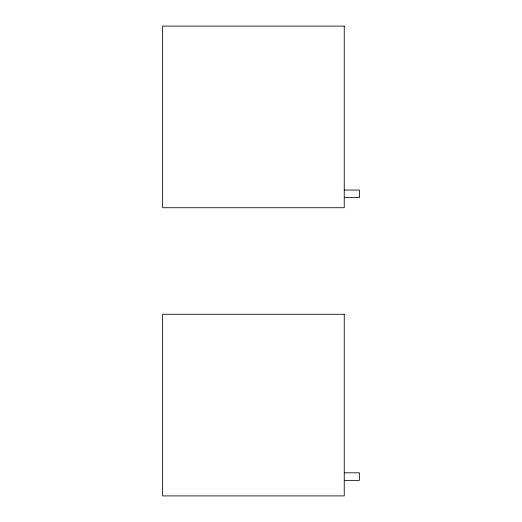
<?xml version="1.0" encoding="UTF-8"?>
<svg xmlns="http://www.w3.org/2000/svg" width="522" height="522" viewBox="0 0 522 522"><rect width="100%" height="100%" fill="white"/><g stroke="black" fill="none" stroke-linecap="round" stroke-linejoin="round"><path stroke-width="0.78" d="M344.246 190.047L359.384 190.047L359.384 197.616L344.246 197.616M344.246 472.808L359.384 472.808L359.384 480.37L344.246 480.37M344.246 26.1L162.616 26.1L162.616 207.73L344.246 207.73L344.246 26.1M344.246 314.27L162.616 314.27L162.616 495.9L344.246 495.9L344.246 314.27"/></g></svg>
